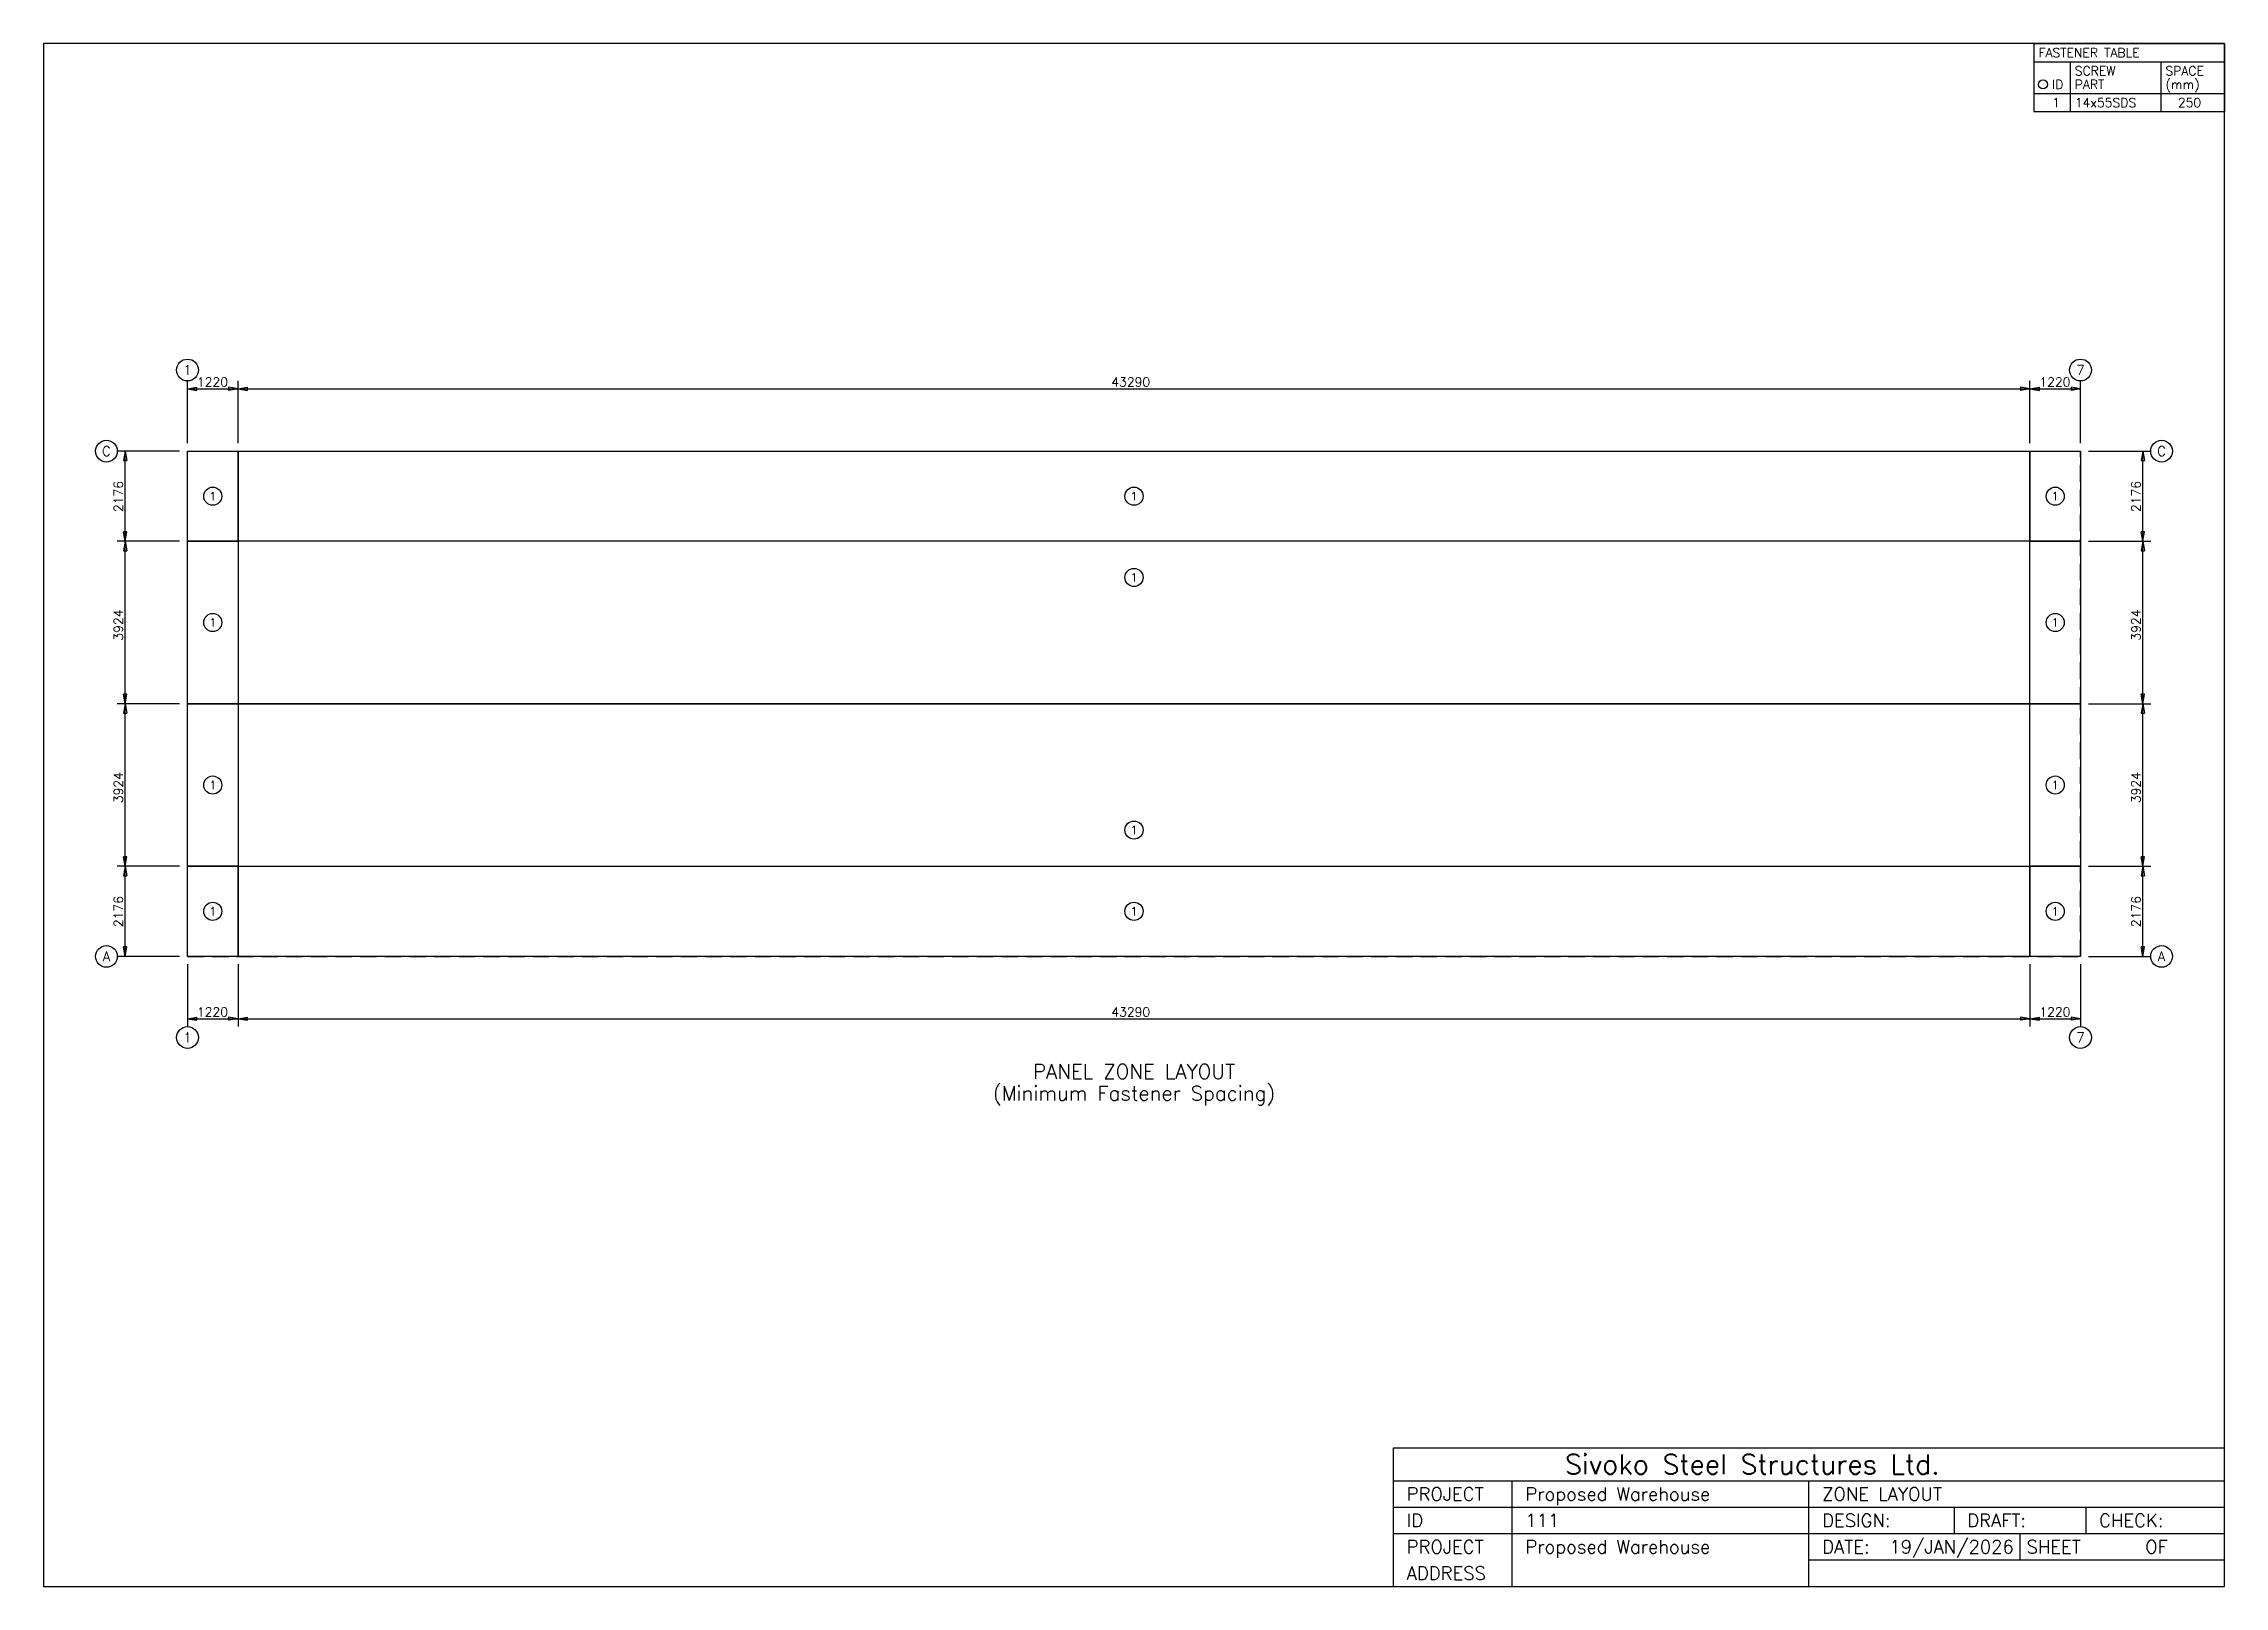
# Model space of a CAD drawing. Extents: x 0 to 52683, y 0 to 37255.
import ezdxf
from ezdxf.enums import TextEntityAlignment as Align

# ---------------------------------------------------------------- set-up
doc = ezdxf.new("R2010")
doc.units = 0
doc.linetypes.add('CONTIN', pattern=[0])
doc.linetypes.add('DASHED', pattern=[595.76, 398.26, -197.5])
doc.layers.get('0').update_dxf_attribs({"linetype": 'CONTIN'})
for name, color, linetype in [('1', 7, 'CONTIN'), ('11', 7, 'CONTIN'), ('12', 6, 'CONTIN'), ('13', 1, 'CONTIN'), ('14', 7, 'CONTIN'), ('15', 7, 'CONTIN'), ('2', 6, 'CONTIN'), ('21', 7, 'CONTIN'), ('22', 7, 'CONTIN'), ('5', 5, 'DASHED'), ('7', 7, 'CONTIN')]:
    doc.layers.add(name, color=color, linetype=linetype)
doc.styles.add('SIMPLEX', font='SIMPLEX')

# ---------------------------------------------------------------- blocks, each defined once
blk = doc.blocks.new('ARROW')
for p, q in [((0, 0), (-228, 38)), ((-228, 38), (-228, -38)), ((0, 0), (-228, -38))]:
    blk.add_line(p, q)
blk = doc.blocks.new('ZONE')
at = {"layer": '1'}
for p, q in [((0, 12200), (45730, 12200)), ((0, 6100), (0, 12200)), ((0, 12200), (1220, 12200)), ((0, 10024.4512), (0, 12200)), ((1220, 12200), (44510, 12200)), ((1220, 10024.4512), (1220, 12200)), ((1220, 12200), (1220, 10024.4512)), ((44510, 12200), (44510, 10024.4512)), ((44510, 12200), (45730, 12200)), ((44510, 10024.4512), (44510, 12200)), ((45730, 12200), (45730, 6100)), ((45730, 12200), (45730, 10024.4512)), ((0, 10024.4512), (1220, 10024.4512)), ((0, 6100), (0, 10024.4512)), ((1220, 10024.4512), (0, 10024.4512)), ((1220, 10024.4512), (1220, 6100)), ((44510, 10024.4512), (1220, 10024.4512)), ((44510, 10024.4512), (45730, 10024.4512)), ((44510, 6100), (44510, 10024.4512)), ((45730, 10024.4512), (44510, 10024.4512)), ((45730, 10024.4512), (45730, 6100)), ((45730, 6100), (0, 6100)), ((1220, 6100), (0, 6100)), ((0, 6100), (45730, 6100)), ((0, 0), (0, 6100)), ((0, 6100), (1220, 6100)), ((0, 2175.57349), (0, 6100)), ((1220, 6100), (1220, 2175.57349)), ((45730, 6100), (44510, 6100)), ((44510, 6100), (45730, 6100)), ((44510, 2175.57349), (44510, 6100)), ((45730, 6100), (45730, 0)), ((45730, 6100), (45730, 2175.57349)), ((1220, 2175.57349), (0, 2175.57349)), ((0, 2175.57349), (1220, 2175.57349)), ((0, 0), (0, 2175.57349)), ((1220, 2175.57349), (44510, 2175.57349)), ((1220, 0), (1220, 2175.57349)), ((1220, 2175.57349), (1220, 0)), ((45730, 2175.57349), (44510, 2175.57349)), ((44510, 2175.57349), (44510, 0)), ((44510, 2175.57349), (45730, 2175.57349)), ((44510, 0), (44510, 2175.57349)), ((45730, 2175.57349), (45730, 0)), ((45730, 0), (0, 0)), ((1220, 0), (0, 0)), ((44510, 0), (1220, 0)), ((45730, 0), (44510, 0))]:
    blk.add_line(p, q, dxfattribs=at)
at = {"layer": '12'}
for p, q in [((0, 12391.165), (0, 13896.5908)), ((0, 13705.4258), (1220, 13705.4258)), ((1220, 12391.165), (1220, 13896.5908)), ((1220, 13705.4258), (44510, 13705.4258)), ((44510, 12391.165), (44510, 13896.5908)), ((44510, 13705.4258), (45730, 13705.4258)), ((45730, 12391.165), (45730, 13896.5908)), ((-191.16521, 12200), (-1696.5912, 12200)), ((-1505.4259, 10024.4512), (-1505.4259, 12200)), ((45921.1641, 12200), (47426.5938, 12200)), ((47235.4258, 10024.4512), (47235.4258, 12200)), ((-191.16521, 10024.4512), (-1696.5912, 10024.4512)), ((-1505.4259, 6100), (-1505.4259, 10024.4512)), ((45921.1641, 10024.4512), (47426.5938, 10024.4512)), ((47235.4258, 6100), (47235.4258, 10024.4512)), ((-191.16521, 6100), (-1696.5912, 6100)), ((-1505.4259, 2175.57349), (-1505.4259, 6100)), ((45921.1641, 6100), (47426.5938, 6100)), ((47235.4258, 2175.57349), (47235.4258, 6100)), ((-191.16521, 2175.57349), (-1696.5912, 2175.57349)), ((-1505.4259, 0), (-1505.4259, 2175.57349)), ((45921.1641, 2175.57349), (47426.5938, 2175.57349)), ((47235.4258, 0), (47235.4258, 2175.57349)), ((-191.16521, 0), (-1696.5912, 0)), ((45921.1641, 0), (47426.5938, 0)), ((0, -191.16521), (0, -1696.5912)), ((1220, -191.16521), (1220, -1696.5912)), ((44510, -191.16521), (44510, -1696.5912)), ((45730, -191.16521), (45730, -1696.5912)), ((0, -1505.4259), (1220, -1505.4259)), ((1220, -1505.4259), (44510, -1505.4259)), ((44510, -1505.4259), (45730, -1505.4259))]:
    blk.add_line(p, q, dxfattribs=at)
at = {"layer": '13'}
for centre in [(0, 14159.4414), (45730, 14159.4414), (-1959.4434, 12200), (47689.4453, 12200), (-1959.4434, 0), (47689.4453, 0), (0, -1959.4434), (45730, -1959.4434)]:
    blk.add_circle(centre, 262.85217, dxfattribs=at)
at = {"layer": '5'}
for p, q in [((0, 12200), (45730, 12200)), ((0, 6100), (0, 12200)), ((0, 6100), (0, 12200)), ((45730, 6100), (45730, 12200)), ((45730, 6100), (45730, 12200)), ((0, 0), (0, 6100)), ((0, 0), (0, 6100)), ((0, 6100), (45730, 6100)), ((45730, 0), (45730, 6100)), ((45730, 0), (45730, 6100)), ((0, 0), (45730, 0))]:
    blk.add_line(p, q, dxfattribs=at)
at = {"layer": '7'}
for centre in [(610, 11112.2256), (22865, 11112.2256), (45120, 11112.2256), (22865, 9150), (610, 8062.2251), (45120, 8062.2251), (610, 4137.78711), (45120, 4137.78711), (22865, 3050), (610, 1087.78674), (22865, 1087.78674), (45120, 1087.78674)]:
    blk.add_circle(centre, 219.04346, dxfattribs=at)
at = {"layer": '2'}
for p, rotation in [((0, 13705.4258), 180), ((1220, 13705.4258), 180), ((44510, 13705.4258), 180), ((-1505.4259, 12200), 90), ((47235.4258, 12200), 90), ((-1505.4259, 10024.4512), 270), ((-1505.4259, 10024.4512), 90), ((47235.4258, 10024.4512), 270), ((47235.4258, 10024.4512), 90), ((-1505.4259, 6100), 270), ((47235.4258, 6100), 270), ((-1505.4259, 6100), 90), ((47235.4258, 6100), 90), ((-1505.4259, 2175.57349), 270), ((-1505.4259, 2175.57349), 90), ((47235.4258, 2175.57349), 270), ((47235.4258, 2175.57349), 90), ((-1505.4259, 0), 270), ((47235.4258, 0), 270), ((0, -1505.4259), 180), ((1220, -1505.4259), 180), ((44510, -1505.4259), 180)]:
    blk.add_blockref('ARROW', p, dxfattribs=dict(at, rotation=rotation))
for p in [(1220, 13705.4258), (44510, 13705.4258), (45730, 13705.4258), (1220, -1505.4259), (44510, -1505.4259), (45730, -1505.4259)]:
    blk.add_blockref('ARROW', p, dxfattribs=at)
at = {"layer": '11', "style": 'SIMPLEX'}
for s, p in [('1220', (226.67395, 13760.1875)), ('43290', (22317.3906, 13760.1875)), ('1220', (44736.6719, 13760.1875)), ('1220', (226.67395, -1450.665)), ('43290', (22317.3906, -1450.665)), ('1220', (44736.6719, -1450.665))]:
    blk.add_text(s, height=219.043457, dxfattribs=at).set_placement(p)
for s, p in [('2176', (-1560.1868, 10728.8994)), ('2176', (47180.668, 10728.8994)), ('3924', (-1560.1868, 7624.13818)), ('3924', (47180.668, 7624.13818)), ('3924', (-1560.1868, 3699.69995)), ('3924', (47180.668, 3699.69995)), ('2176', (-1560.1868, 704.46063)), ('2176', (47180.668, 704.46063))]:
    blk.add_text(s, height=219.043457, rotation=90, dxfattribs=at).set_placement(p)
at = {"layer": '13', "style": 'SIMPLEX'}
for s, p in [('1', (0, 14041.1582)), ('7', (45730, 14041.1582)), ('C', (-1959.4434, 12081.7168)), ('C', (47689.4453, 12081.7168)), ('A', (-1959.4434, -118.28348)), ('A', (47689.4453, -118.28348)), ('1', (0, -2077.7268)), ('7', (45730, -2077.7268))]:
    blk.add_text(s, height=236.56696, dxfattribs=at).set_placement(p, align=Align.CENTER)
at = {"layer": '15', "style": 'SIMPLEX'}
for s, p in [('PANEL ZONE LAYOUT', (22865, -2955.0955)), ('(Minimum Fastener Spacing)', (22865, -3480.8))]:
    blk.add_text(s, height=350.469543, dxfattribs=at).set_placement(p, align=Align.CENTER)
at = {"layer": '7', "style": 'SIMPLEX'}
for p in [(610, 11112.2256), (22865, 11112.2256), (45120, 11112.2256), (22865, 9150), (610, 8062.2251), (45120, 8062.2251), (610, 4137.78711), (45120, 4137.78711), (22865, 3050), (610, 1087.78674), (22865, 1087.78674), (45120, 1087.78674)]:
    blk.add_text('1', height=197.1391, dxfattribs=at).set_placement(p, align=Align.MIDDLE_CENTER)
blk = doc.blocks.new('CIRCLE')
at = {"layer": '1'}
blk.add_circle((0, 0), 25.4, dxfattribs=at)
blk = doc.blocks.new('SCREW')
at = {"layer": '21'}
for p, q in [((-4599.9126, 0), (-4599.9126, -1642.8258)), ((-4599.9126, 0), (0, 0)), ((0, 0), (0, -1642.8258)), ((-4599.9126, -438.08691), (0, -438.08691)), ((-4599.9126, -438.08691), (-4599.9126, -1642.8258)), ((-3723.7393, -438.08691), (-3723.7393, -1642.8258)), ((-1533.3046, -438.08691), (-1533.3046, -1642.8258)), ((-4599.9126, -1204.739), (0, -1204.739)), ((-4599.9126, -1642.8258), (0, -1642.8258))]:
    blk.add_line(p, q, dxfattribs=at)
at = {"layer": '21', "xscale": 4.31187916, "yscale": 4.31187916, "zscale": 4.31187916}
blk.add_blockref('CIRCLE', (-4380.8691, -985.69562), dxfattribs=at)
at = {"layer": '21', "style": 'SIMPLEX'}
for s, height, p in [('FASTENER TABLE', 219.043457, (-4490.3911, -328.56519)), ('ID', 219.043457, (-4161.8257, -1095.2173)), ('SCREW', 219.043457, (-3614.2173, -766.6521)), ('PART', 219.043457, (-3614.2173, -1095.2173)), ('SPACE', 219.043457, (-1423.7828, -766.6521)), ('(mm)', 219.043457, (-1423.7828, -1095.2173)), ('1', 219.04346, (-4161.8257, -1533.3042)), ('14x55SDS', 219.043457, (-3614.2173, -1533.3042)), ('  250', 219.043457, (-1423.7828, -1533.3042))]:
    blk.add_text(s, height=height, dxfattribs=at).set_placement(p)

msp = doc.modelspace()

# ---------------------------------------------------------------- linework, layer by layer
for p, q in [((32610.9688, 0), (32610.9688, 3345.3916)), ((32610.9688, 3345.3916), (52683.3203, 3345.3916)), ((52683.3203, 0), (52683.3203, 3345.3916)), ((32610.9688, 2548.86963), (52683.3203, 2548.86963)), ((35478.4492, 0), (35478.4492, 2548.86963)), ((42647.1445, 0), (42647.1445, 2548.86963)), ((32610.9688, 1911.6521), (52683.3203, 1911.6521)), ((46151.8438, 1911.6521), (46151.8438, 1274.43481)), ((49337.9258, 1911.6521), (49337.9258, 1274.43481)), ((32610.9688, 1274.43481), (52683.3203, 1274.43481)), ((47744.8867, 1274.43481), (47744.8867, 637.217407)), ((42647.1445, 637.217407), (52683.3203, 637.217407)), ((32610.9688, 0), (52683.3203, 0))]:
    msp.add_line(p, q)
at = {"layer": '22'}
for p, q in [((52683.3203, 37254.6367), (0, 37254.6367)), ((0, 37254.6367), (0, 0)), ((52683.3203, 0), (52683.3203, 37254.6367)), ((0, 0), (52683.3203, 0))]:
    msp.add_line(p, q, dxfattribs=at)

# ---------------------------------------------------------------- block references
for name, p in [('SCREW', (52683.3203, 37254.6367)), ('ZONE', (3476.66016, 15213.3535))]:
    msp.add_blockref(name, p)

# ---------------------------------------------------------------- texts
at = {"layer": '14', "style": 'SIMPLEX'}
for s, height, p in [('Sivoko Steel Structures Ltd.', 477.913055, (36752.8867, 2708.17407)), ('PROJECT', 318.608704, (32929.582, 2070.95679)), ('Proposed Warehouse', 318.608704, (35797.0586, 2070.95679)), ('ZONE LAYOUT', 318.608704, (42965.7539, 2070.95679)), ('ID', 318.608704, (32929.582, 1433.73926)), ('111', 318.608704, (35797.0586, 1433.73926)), ('DESIGN:', 318.608704, (42965.7539, 1433.73926)), ('DRAFT:', 318.608704, (46470.4492, 1433.73926)), ('CHECK:', 318.608704, (49656.5391, 1433.73926)), ('PROJECT', 318.608704, (32929.582, 796.521729)), ('Proposed Warehouse', 318.608704, (35797.0586, 796.521729)), ('DATE:', 318.608704, (42965.7539, 796.521729)), ('19/JAN/2026', 318.608704, (44590.6602, 796.521729)), ('SHEET', 318.608704, (47904.1875, 796.521729)), ('OF', 318.608704, (50771.668, 796.521729)), ('ADDRESS', 318.608704, (32929.582, 159.304352))]:
    msp.add_text(s, height=height, dxfattribs=at).set_placement(p)

doc.saveas('drawing.dxf')
